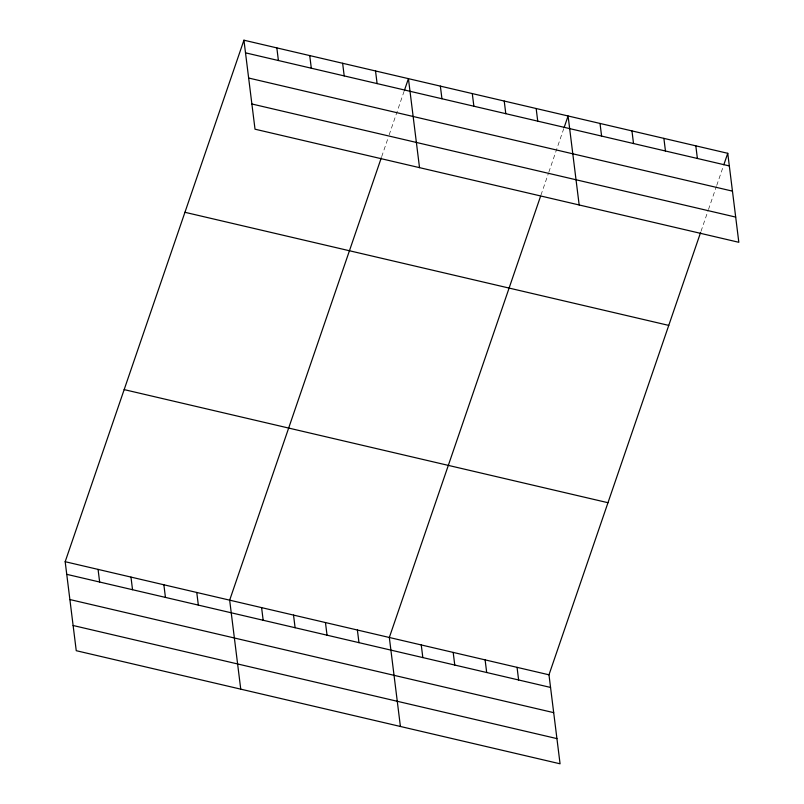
<?xml version="1.0" encoding="UTF-8"?>
<svg xmlns="http://www.w3.org/2000/svg" width="804" height="804" viewBox="0 0 804 804"><rect width="100%" height="100%" fill="white"/><g stroke="black" fill="none" stroke-linecap="round" stroke-linejoin="round"><path stroke-width="0.6" stroke-dasharray="4.02 3.01" d="M381.689 156.669L388.372 137.172M389.156 134.871L404.1 91.274M540.951 195.141L548.428 173.342M548.82 172.197L563.765 128.6M701.008 231.321L708.083 210.668M708.475 209.522L716.344 186.578M716.736 185.433L723.419 165.925"/><path stroke-width="1.21" d="M700.606 232.467L548.981 674.807L560.066 763.8L76.249 650.697L65.174 561.705L243.934 40.2L727.751 153.303L738.826 242.295L255.019 129.193L243.934 40.2M381.297 157.815L229.663 600.166L240.748 689.149M404.502 90.128L408.432 78.651L419.517 167.644M540.559 196.287L389.327 637.492L400.412 726.474M564.157 127.454L568.086 115.977L579.171 204.97M723.811 164.78L727.751 153.303M245.511 52.833L729.318 165.936M248.647 78.028L732.454 191.131M251.883 103.987L735.69 217.09M184.94 212.296L668.757 325.399M124.158 389.608L607.975 502.711M65.174 561.705L548.981 674.807M66.742 574.337L550.549 687.44M69.878 599.543L553.695 712.645M73.114 625.502L556.931 738.605M695.812 145.836L697.39 158.468M663.883 138.368L665.461 151.001M631.954 130.911L633.522 143.544M600.015 123.444L601.593 136.077M536.157 108.51L537.735 121.143M504.229 101.053L505.796 113.686M472.29 93.586L473.868 106.218M517.052 667.35L518.62 679.983M440.361 86.118L441.939 98.751M485.113 659.883L486.691 672.516M453.185 652.416L454.762 665.049M375.528 70.963L377.106 83.596M421.256 644.949L422.824 657.582M342.635 63.275L344.202 75.908M309.731 55.587L311.309 68.219M357.388 630.024L358.966 642.657M276.837 47.888L278.405 60.521M325.459 622.557L327.037 635.19M293.53 615.09L295.098 627.723M261.601 607.633L263.169 620.266M196.769 592.468L198.337 605.1M163.865 584.779L165.443 597.412M130.972 577.091L132.539 589.724M98.068 569.403L99.646 582.036"/></g></svg>
